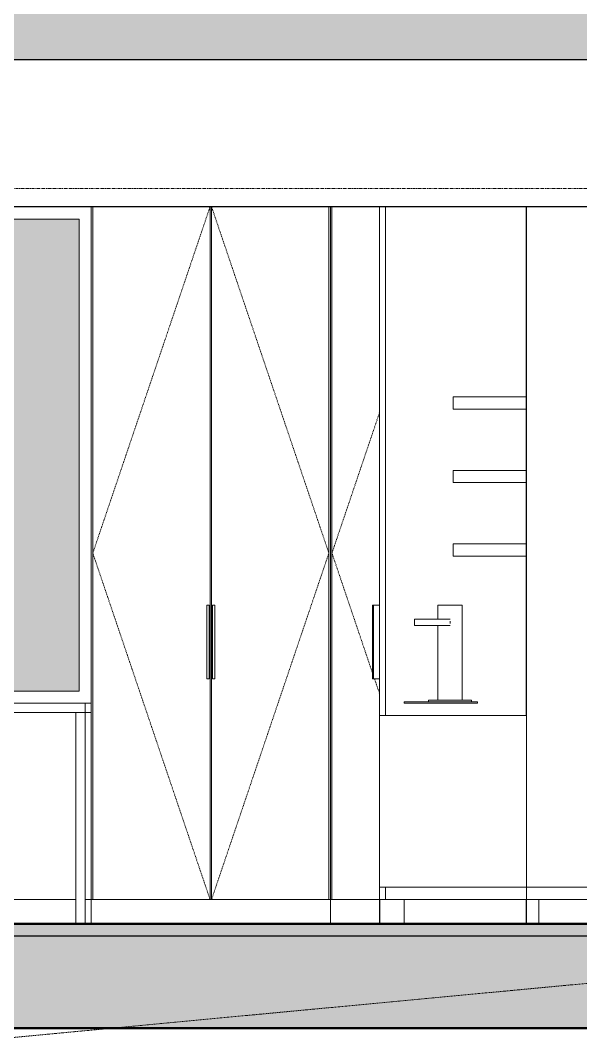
# Model space of a CAD drawing. Header units: inches. Extents: x -675 to 994, y 1246 to 1805.
# Drawn here: x 68.6 to 160, y 1422.2 to 1587.7 of the extents above; entities that cross this region are included whole.
import ezdxf

# ---------------------------------------------------------------- set-up
doc = ezdxf.new("R2010")
doc.units = ezdxf.units.IN
doc.header["$MEASUREMENT"] = 0
for name, pattern in [('ALA - WALL BELOW', [0.28125, 0.1875, -0.09375]), ('Dash 1_16_', [0.125, 0.0625, -0.0625]), ('Grid Line 1_2_', [0.875, 0.5, -0.125, 0.125, -0.125])]:
    doc.linetypes.add(name, pattern=pattern)
for name, color, linetype, lineweight in [('A-CLNG', 13, 'Continuous', 18), ('A-DETL', 90, 'Continuous', 13), ('A-FLOR', 192, 'Continuous', 13), ('A-FLOR-LEVL', 51, 'Continuous', 9), ('A-FLOR-MCUT', 51, 'Continuous', 25), ('A-FLOR-PATT', 8, 'Continuous', 50), ('A-GENM', 13, 'Continuous', 18), ('A-GLAZ', 151, 'Continuous', 18), ('A-ROOF', 132, 'Continuous', 25), ('A-WALL-PATT', 111, 'Continuous', 50), ('I-FURN', 30, 'Continuous', 18), ('I-WALL', 2, 'Continuous', 25), ('Q-CASE', 31, 'Continuous', 18)]:
    doc.layers.add(name, color=color, linetype=linetype, lineweight=lineweight)

# ---------------------------------------------------------------- blocks, each defined once
blk = doc.blocks.new('STRUCT_rvt-1-Section F')
at = {"layer": 'A-FLOR-LEVL', "linetype": 'Grid Line 1_2_'}
blk.add_line((-551.67, 1560.24), (692.79, 1560.24), dxfattribs=at)
at = {"layer": 'A-ROOF', "color": 90, "lineweight": 30}
for p, q in [((-26.3, 1581.24), (235.97, 1581.24)), ((235.97, 1557.24), (-26.3, 1557.24))]:
    blk.add_line(p, q, dxfattribs=at)
blk = doc.blocks.new('Book Shelf - Book Shelf-5222910-Section F')
at = {"layer": 'I-FURN'}
for p, q in [((127.2, 1474.24), (151.2, 1474.24)), ((127.2, 1446.24), (127.2, 1474.24)), ((151.2, 1446.24), (151.2, 1474.24)), ((151.2, 1446.24), (127.2, 1446.24))]:
    blk.add_line(p, q, dxfattribs=at)
blk = doc.blocks.new('Beer Tap - Beer Tap-5259766-Section F')
at = {"layer": 'A-GENM'}
for p, q in [((136.7, 1492.24), (136.7, 1489.95)), ((136.7, 1492.24), (138.7, 1492.24)), ((138.7, 1492.24), (140.7, 1492.24)), ((140.7, 1476.74), (140.7, 1492.24)), ((138.72, 1489.95), (132.92, 1489.95)), ((132.92, 1489.45), (132.92, 1489.95)), ((132.92, 1488.95), (132.92, 1489.45)), ((138.72, 1489.64), (138.72, 1489.45)), ((138.72, 1489.45), (138.72, 1489.26)), ((132.92, 1488.95), (138.72, 1488.95)), ((136.7, 1488.95), (136.7, 1476.74)), ((131.2, 1476.49), (143.2, 1476.49)), ((131.2, 1476.24), (131.2, 1476.49)), ((143.2, 1476.24), (131.2, 1476.24)), ((135.2, 1476.74), (135.2, 1476.49)), ((135.2, 1476.74), (138.7, 1476.74)), ((138.7, 1476.74), (142.2, 1476.74)), ((142.2, 1476.49), (142.2, 1476.74)), ((143.2, 1476.49), (143.2, 1476.24))]:
    blk.add_line(p, q, dxfattribs=at)
blk = doc.blocks.new('Liquor Shelf - Liquor Shelf-5272937-Section F')
at = {"layer": 'I-FURN'}
for p, q in [((139.2, 1526.24), (151.2, 1526.24)), ((139.2, 1524.24), (139.2, 1526.24)), ((151.2, 1524.24), (139.2, 1524.24)), ((139.2, 1514.24), (151.2, 1514.24)), ((139.2, 1512.24), (139.2, 1514.24)), ((151.2, 1512.24), (139.2, 1512.24)), ((139.2, 1502.24), (151.2, 1502.24)), ((139.2, 1500.24), (139.2, 1502.24)), ((151.2, 1500.24), (139.2, 1500.24))]:
    blk.add_line(p, q, dxfattribs=at)
blk = doc.blocks.new('Basic Cabinet Double Door1 - Basic Cabinet 2-6044039-Section F')
at = {"layer": 'Q-CASE'}
for p, q in [((119.2, 1557.24), (119.2, 1444.24)), ((119.45, 1557.24), (119.45, 1444.24)), ((119.45, 1444.24), (119.2, 1444.24)), ((119.2, 1440.24), (119.2, 1444.24)), ((127.2, 1444.24), (119.45, 1444.24))]:
    blk.add_line(p, q, dxfattribs=at)
at = {"layer": 'Q-CASE', "linetype": 'Dash 1_16_', "lineweight": 13}
for p, q in [((127.2, 1523.64), (119.45, 1500.74)), ((119.45, 1500.74), (126.05, 1481.22)), ((126.39, 1480.24), (127.2, 1477.84))]:
    blk.add_line(p, q, dxfattribs=at)
blk = doc.blocks.new('Basic Cabinet Double Door1 - Basic Cabinet 2-6044040-Section F')
at = {"layer": 'Q-CASE'}
for p, q in [((80.2, 1476.24), (80.2, 1557.24)), ((80.45, 1444.24), (80.45, 1557.24)), ((99.57, 1557.24), (99.57, 1444.24)), ((99.57, 1444.24), (99.57, 1557.24)), ((99.82, 1444.24), (99.82, 1557.24)), ((118.95, 1444.24), (118.95, 1557.24)), ((119.2, 1444.24), (119.2, 1557.24)), ((80.2, 1444.24), (80.2, 1474.74)), ((80.45, 1444.24), (80.2, 1444.24)), ((80.2, 1444.24), (80.2, 1440.24)), ((99.57, 1444.24), (80.45, 1444.24)), ((99.82, 1444.24), (99.57, 1444.24)), ((118.95, 1444.24), (99.82, 1444.24)), ((119.2, 1444.24), (118.95, 1444.24)), ((119.2, 1444.24), (119.2, 1440.24))]:
    blk.add_line(p, q, dxfattribs=at)
at = {"layer": 'Q-CASE', "linetype": 'Dash 1_16_', "lineweight": 13}
for p, q in [((99.57, 1557.24), (80.45, 1500.74)), ((99.82, 1557.24), (118.95, 1500.74)), ((80.45, 1500.74), (99.57, 1444.24)), ((118.95, 1500.74), (99.82, 1444.24))]:
    blk.add_line(p, q, dxfattribs=at)
at = {"layer": 'Q-CASE', "lineweight": 13}
for p, q in [((99.03, 1492.24), (99.45, 1492.24)), ((99.03, 1480.24), (99.03, 1492.24)), ((99.45, 1480.24), (99.45, 1492.24)), ((99.95, 1492.24), (100.37, 1492.24)), ((99.95, 1492.24), (99.95, 1480.24)), ((100.37, 1492.24), (100.37, 1480.24)), ((99.45, 1480.24), (99.03, 1480.24)), ((100.37, 1480.24), (99.95, 1480.24))]:
    blk.add_line(p, q, dxfattribs=at)
blk = doc.blocks.new('Variable Window - Variable Window 1-B-6044151-Section F')
at = {"layer": 'A-GLAZ'}
blk.add_hatch(color=256, dxfattribs=at).paths.add_polyline_path([(50.09, 1478.24), (78.2, 1478.24), (78.2, 1555.24), (27.92, 1555.24), (27.92, 1478.24), (28.34, 1478.24), (28.34, 1479.74), (29.09, 1479.74), (29.09, 1478.24)], flags=0)
for p, q in [((78.2, 1555.24), (27.92, 1555.24)), ((27.92, 1555.24), (27.92, 1478.24)), ((78.2, 1478.24), (78.2, 1555.24)), ((27.92, 1478.24), (28.34, 1478.24)), ((29.09, 1478.24), (78.2, 1478.24))]:
    blk.add_line(p, q, dxfattribs=at)
blk = doc.blocks.new('Fully Adjust Island - Fully Adjust Island-5612873-Section F')
at = {"layer": 'Q-CASE'}
for p, q in [((28.34, 1479.74), (29.09, 1479.74)), ((28.34, 1476.24), (28.34, 1479.74)), ((29.09, 1476.24), (29.09, 1479.74)), ((-21.8, 1474.74), (-20.3, 1474.74)), ((-21.8, 1474.74), (-21.8, 1440.24)), ((-20.3, 1440.24), (-20.3, 1474.74)), ((77.7, 1474.74), (79.2, 1474.74)), ((77.7, 1474.74), (77.7, 1440.24)), ((79.2, 1440.24), (79.2, 1474.74))]:
    blk.add_line(p, q, dxfattribs=at)
blk = doc.blocks.new('ALA - Cabinet Base - 24_ Depth-5562557-Section F')
at = {"layer": 'Q-CASE'}
for p, q in [((-6.72, 1444.24), (-20.3, 1444.24)), ((-2.23, 1444.24), (-6.06, 1444.24)), ((7.36, 1444.24), (-1.6, 1444.24)), ((11.71, 1444.24), (7.99, 1444.24)), ((13.28, 1444.24), (12.34, 1444.24)), ((19.05, 1444.24), (13.91, 1444.24)), ((23.18, 1444.24), (19.95, 1444.24)), ((33.81, 1444.24), (23.81, 1444.24)), ((37.6, 1444.24), (34.43, 1444.24)), ((43.71, 1444.24), (38.5, 1444.24)), ((45.28, 1444.24), (44.34, 1444.24)), ((49.63, 1444.24), (45.91, 1444.24)), ((59.22, 1444.24), (50.26, 1444.24)), ((63.68, 1444.24), (59.85, 1444.24)), ((77.7, 1444.24), (64.34, 1444.24))]:
    blk.add_line(p, q, dxfattribs=at)
blk = doc.blocks.new('ALA - Cabinet Base - 24_ Depth-5562558-Section F')
at = {"layer": 'Q-CASE'}
for p, q in [((-20.3, 1444.24), (-6.72, 1444.24)), ((-6.06, 1444.24), (-2.23, 1444.24)), ((-1.6, 1444.24), (7.36, 1444.24)), ((7.99, 1444.24), (11.71, 1444.24)), ((12.34, 1444.24), (13.28, 1444.24)), ((13.91, 1444.24), (19.05, 1444.24)), ((19.95, 1444.24), (23.18, 1444.24)), ((23.81, 1444.24), (33.81, 1444.24)), ((34.43, 1444.24), (37.6, 1444.24)), ((38.5, 1444.24), (43.71, 1444.24)), ((44.34, 1444.24), (45.28, 1444.24)), ((45.91, 1444.24), (49.63, 1444.24)), ((50.26, 1444.24), (59.22, 1444.24)), ((59.85, 1444.24), (63.68, 1444.24)), ((64.34, 1444.24), (77.7, 1444.24))]:
    blk.add_line(p, q, dxfattribs=at)
blk = doc.blocks.new('Counter Top w Sink Hole - 24_ Depth-5539937-Section F')
at = {"layer": 'Q-CASE'}
for p, q in [((-21.8, 1476.24), (79.2, 1476.24)), ((-21.8, 1476.24), (-21.8, 1474.74)), ((79.2, 1474.74), (79.2, 1476.24)), ((79.2, 1474.74), (-21.8, 1474.74))]:
    blk.add_line(p, q, dxfattribs=at)
blk = doc.blocks.new('ALA - Cabinet Base - 24_ Depth-5539971-Section F')
at = {"layer": 'Q-CASE'}
for p, q in [((80.2, 1444.24), (80.2, 1474.74)), ((-21.8, 1444.24), (-65.8, 1444.24)), ((80.2, 1444.24), (79.2, 1444.24))]:
    blk.add_line(p, q, dxfattribs=at)
blk = doc.blocks.new('Counter Top - 24_ Depth-5539973-Section F')
at = {"layer": 'Q-CASE'}
for p, q in [((-63.8, 1476.24), (-21.8, 1476.24)), ((79.2, 1476.24), (80.2, 1476.24)), ((80.2, 1474.74), (80.2, 1476.24)), ((-21.8, 1474.74), (-63.8, 1474.74)), ((80.2, 1474.74), (79.2, 1474.74))]:
    blk.add_line(p, q, dxfattribs=at)
blk = doc.blocks.new('Basic Cabinet Double Door1 - Basic Cabinet 2-6047755-Section F')
at = {"layer": 'Q-CASE'}
for p, q in [((127.2, 1557.24), (127.2, 1474.24)), ((128.2, 1557.24), (128.2, 1474.24)), ((127.2, 1446.24), (127.2, 1444.24)), ((128.2, 1446.24), (128.2, 1444.24)), ((128.2, 1444.24), (127.2, 1444.24)), ((151.2, 1444.24), (128.2, 1444.24)), ((131.2, 1444.24), (151.2, 1444.24)), ((131.2, 1440.24), (131.2, 1444.24))]:
    blk.add_line(p, q, dxfattribs=at)
at = {"layer": 'Q-CASE', "lineweight": 13}
for p, q in [((126.05, 1492.24), (126.22, 1492.24)), ((126.05, 1492.24), (126.05, 1480.24)), ((126.22, 1492.24), (127.2, 1492.24)), ((126.22, 1492.24), (126.22, 1480.24)), ((126.22, 1480.24), (126.05, 1480.24)), ((127.2, 1480.24), (126.22, 1480.24))]:
    blk.add_line(p, q, dxfattribs=at)

msp = doc.modelspace()

# ---------------------------------------------------------------- hatches: boundary and pattern name
at = {"layer": 'A-FLOR-PATT', "lineweight": 13}
h = msp.add_hatch(color=256, dxfattribs=at)
h.paths.add_polyline_path([(66.282, 1438.24), (388.845, 1438.24), (388.845, 1440.24), (-82.803, 1440.24), (-82.803, 1438.24), (63.044, 1438.24)], flags=0)
h.paths.add_polyline_path([(618.422, 1438.24), (618.422, 1440.24), (406.845, 1440.24), (406.845, 1438.24), (594.17, 1438.24)], flags=0)
h = msp.add_hatch(color=256, dxfattribs=at)
h.paths.add_polyline_path([(-82.803, 1423.24), (223.22, 1423.24), (223.22, 1438.24), (-82.803, 1438.24), (-82.803, 1423.486)], flags=0)
h.paths.add_polyline_path([(268.345, 1423.24), (268.345, 1438.24), (253.22, 1438.24), (253.22, 1423.24), (257.358, 1423.24)], flags=0)
h.paths.add_polyline_path([(360.992, 1423.24), (388.845, 1423.24), (388.845, 1438.24), (310.345, 1438.24), (310.345, 1423.24)], flags=0)
h.paths.add_polyline_path([(568.261, 1423.24), (618.422, 1423.24), (618.422, 1438.24), (406.845, 1438.24), (406.845, 1423.24), (464.627, 1423.24)], flags=0)
at = {"layer": 'A-WALL-PATT', "lineweight": 13}
h = msp.add_hatch(dxfattribs=at)
h.set_pattern_fill('FP_1', color=256, style=0, pattern_type=2)
h.set_pattern_definition([(0, (-18.091, 3444.242), (7.68, 1.92), [0.634, -5.126, 0.634, -5.126, -30.72]), (0, (-18.091, 3444.242), (7.68, 1.92), [-11.52, 0.634, -10.886, 0.634, -5.126, -13.44]), (0, (-18.091, 3444.242), (7.68, 1.92), [-28.8, 0.634, -3.206, 0.634, -8.966]), (120, (-15.211, 3445.202), (-5.5027688, 5.6910751), [0.634, -5.126, 0.634, -5.126, -30.72]), (120, (-15.211, 3445.202), (-5.5027688, 5.6910751), [-11.52, 0.634, -10.886, 0.634, -5.126, -13.44]), (120, (-15.211, 3445.202), (-5.5027688, 5.6910751), [-28.8, 0.634, -3.206, 0.634, -8.966]), (240, (-14.251, 3449.042), (-2.1772312, -7.6110751), [0.634, -5.126, 0.634, -5.126, -30.72]), (240, (-14.251, 3449.042), (-2.1772312, -7.6110751), [-11.52, 0.634, -10.886, 0.634, -5.126, -13.44]), (240, (-14.251, 3449.042), (-2.1772312, -7.6110751), [-28.8, 0.634, -3.206, 0.634, -8.966])])
h.paths.add_polyline_path([(63.047, 1581.24), (235.97, 1581.24), (235.97, 1613.685), (63.047, 1613.685), (63.047, 1600.66)], flags=0)
h.paths.add_polyline_path([(153.724, 1676.396), (237.47, 1676.396), (237.47, 1721.528), (209.625, 1721.528), (209.625, 1723.33), (63.047, 1723.33), (63.047, 1676.396), (127.815, 1676.396)], flags=0)

# ---------------------------------------------------------------- linework, layer by layer
at = {"layer": 'A-CLNG'}
msp.add_line((235.97, 1557.24), (-26.303, 1557.24), dxfattribs=at)
at = {"layer": 'A-DETL', "linetype": 'ALA - WALL BELOW', "lineweight": 18}
msp.add_line((-268.515, 1390.041), (358.702, 1449.189), dxfattribs=at)
at = {"layer": 'A-FLOR'}
for p, q in [((151.197, 1446.24), (470.47, 1446.24)), ((151.197, 1446.24), (151.197, 1444.24)), ((448.845, 1444.24), (151.197, 1444.24)), ((153.197, 1440.24), (153.197, 1444.24))]:
    msp.add_line(p, q, dxfattribs=at)
at = {"layer": 'A-FLOR', "lineweight": 50}
for p, q in [((388.845, 1440.24), (-82.803, 1440.24)), ((-226.469, 1423.24), (223.22, 1423.24))]:
    msp.add_line(p, q, dxfattribs=at)
at = {"layer": 'A-FLOR-MCUT'}
msp.add_line((223.22, 1438.24), (-82.803, 1438.24), dxfattribs=at)
at = {"layer": 'A-ROOF'}
msp.add_line((-26.303, 1581.24), (235.97, 1581.24), dxfattribs=at)
at = {"layer": 'I-WALL'}
for p, q in [((151.197, 1474.24), (151.197, 1557.24)), ((127.197, 1444.24), (127.197, 1440.24)), ((151.197, 1440.24), (151.197, 1444.24))]:
    msp.add_line(p, q, dxfattribs=at)

# ---------------------------------------------------------------- block references
at = {"lineweight": 5}
msp.add_blockref('STRUCT_rvt-1-Section F', (0, 0), dxfattribs=at)
at = {"layer": 'A-GENM'}
msp.add_blockref('Beer Tap - Beer Tap-5259766-Section F', (0, 0), dxfattribs=at)
at = {"layer": 'A-GLAZ'}
msp.add_blockref('Variable Window - Variable Window 1-B-6044151-Section F', (0, 0), dxfattribs=at)
at = {"layer": 'I-FURN'}
for name in ['Liquor Shelf - Liquor Shelf-5272937-Section F', 'Book Shelf - Book Shelf-5222910-Section F']:
    msp.add_blockref(name, (0, 0), dxfattribs=at)
at = {"layer": 'Q-CASE'}
for name in ['Basic Cabinet Double Door1 - Basic Cabinet 2-6044040-Section F', 'Basic Cabinet Double Door1 - Basic Cabinet 2-6044039-Section F', 'Basic Cabinet Double Door1 - Basic Cabinet 2-6047755-Section F', 'Fully Adjust Island - Fully Adjust Island-5612873-Section F', 'Counter Top - 24_ Depth-5539973-Section F', 'Counter Top w Sink Hole - 24_ Depth-5539937-Section F', 'ALA - Cabinet Base - 24_ Depth-5539971-Section F', 'ALA - Cabinet Base - 24_ Depth-5562557-Section F', 'ALA - Cabinet Base - 24_ Depth-5562558-Section F']:
    msp.add_blockref(name, (0, 0), dxfattribs=at)

doc.saveas('drawing.dxf')
